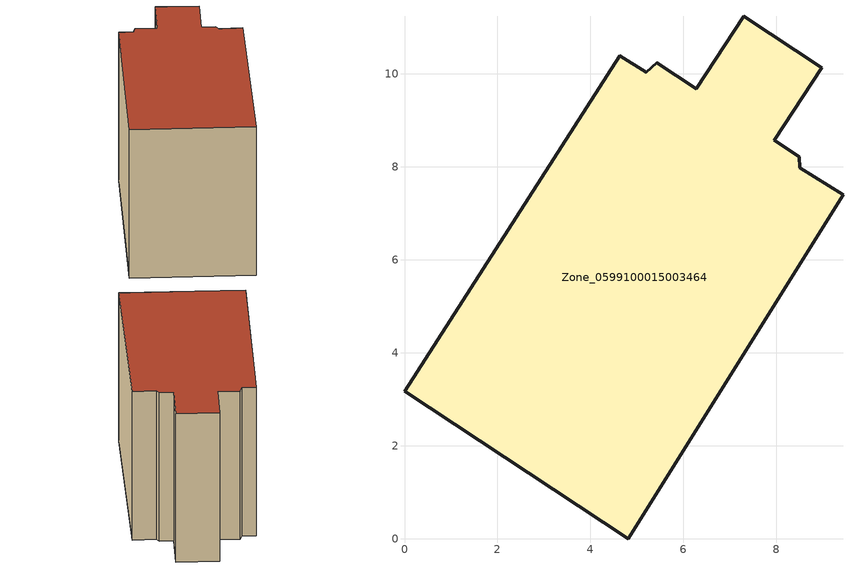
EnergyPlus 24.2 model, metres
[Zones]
Zone_0599100015003464
 floor ground (C_G): 4.82,0 0,3.17 4.63,10.39 5.2,10.04 5.43,10.23 6.27,9.68 7.29,11.24 8.97,10.13 7.95,8.57 8.49,8.21 8.51,7.98 9.43,7.4 z0.93
 wall outside (C_F): 8.97,10.13 7.29,11.24 6.27,9.68 5.43,10.23 5.2,10.04 4.63,10.39 0,3.17 4.82,0 9.43,7.4 8.51,7.98 8.49,8.21 7.95,8.57 8.97,10.13 z0.93:8.78
 roof outside (C_R): 8.51,7.98 8.49,8.21 7.95,8.57 8.97,10.13 7.29,11.24 6.27,9.68 5.43,10.23 5.2,10.04 4.63,10.39 0,3.17 4.82,0 9.43,7.4 z8.78
[BUILDING]
Pand.0599100015003464: North Axis=0; Terrain=City; Loads Convergence Tolerance Value=0.04; Temperature Convergence Tolerance Value=0.4; Solar Distribution=FullExterior; Maximum Number of Warmup Days=25; Minimum Number of Warmup Days=1
[Site:Location]
Rotterdam.The.Hague.AP_ZH_NLD Design_Conditions: Latitude=51.96; Longitude=4.45; Time Zone=1; Elevation=-4.5
[SITE:GROUNDTEMPERATURE:BUILDINGSURFACE]
18, 18, 18, 18, 18, 18, 18, 18, 18, 18, 18, 18
[MATERIAL] Thermal Absorptance=0.9; Solar Absorptance=0.7; Visible Absorptance=0.7
Name | Roughness | Thickness | Conductivity | Density | Specific Heat
G.TI.1965-1974 | MediumSmooth | 0.15 | 0.882353 | 540 | 1210
F.TI.1965-1974 | Rough | 0.3 | 0.697674 | 1920 | 840
R.TI.1965-1974 | MediumRough | 0.2 | 0.232558 | 1500 | 1000
[CONSTRUCTION]
C_G: G.TI.1965-1974
C_F: F.TI.1965-1974
C_R: R.TI.1965-1974
[ZONE]
Zone_0599100015003464: Type=1; Multiplier=1; Ceiling Height=Autocalculate; Volume=Autocalculate; Floor Area=autocalculate; Part of Total Floor Area=Yes
[ZONEINFILTRATION:DESIGNFLOWRATE]
Infil_Zone_0599100015003464: Zone or ZoneList or Space or SpaceList=Zone_0599100015003464; Schedule=AlwaysOn; Design Flow Rate Calculation Method=Flow/Area; Flow Rate per Floor Area=0.003; Constant Term Coefficient=1; Temperature Term Coefficient=0; Velocity Term Coefficient=0; Velocity Squared Term Coefficient=0
[HVACTEMPLATE:ZONE:IDEALLOADSAIRSYSTEM]
Zone_0599100015003464: Maximum Heating Supply Air Temperature=50; Minimum Cooling Supply Air Temperature=13; Maximum Heating Supply Air Humidity Ratio=0.0156; Minimum Cooling Supply Air Humidity Ratio=0.0077; Heating Limit=NoLimit; Cooling Limit=NoLimit; Dehumidification Control Type=ConstantSensibleHeatRatio; Cooling Sensible Heat Ratio=0.7; Dehumidification Setpoint=60; Humidification Control Type=None; Humidification Setpoint=30; Outdoor Air Method=None; Outdoor Air Flow Rate per Person=0.00944; Outdoor Air Flow Rate per Zone Floor Area=0; Outdoor Air Flow Rate per Zone=0; Demand Controlled Ventilation Type=None; Outdoor Air Economizer Type=NoEconomizer; Heat Recovery Type=None; Sensible Heat Recovery Effectiveness=0.7; Latent Heat Recovery Effectiveness=0.65
[ZONECONTROL:THERMOSTAT]
ThermostatControl_Zone_0599100015003464: Zone or ZoneList=Zone_0599100015003464; Control Type Schedule=DualSetpointControlType; Control 1=Thermostat_Zone_0599100015003464; Temperature Difference Between Cutout And Setpoint=0
[THERMOSTATSETPOINT:DUALSETPOINT]
Thermostat_Zone_0599100015003464: Heating Setpoint Temperature Schedule=HeatingSetpoint_Zone_0599100015003464; Cooling Setpoint Temperature Schedule=CoolingSetpoint_Zone_0599100015003464
[SCHEDULE:COMPACT]
HeatingSetpoint_Zone_0599100015003464: Through: 12/31, For: AllDays, Until: 24:00, 21
CoolingSetpoint_Zone_0599100015003464: Through: 12/31, For: AllDays, Until: 24:00, 24
DualSetpointControlType: Through: 12/31, For: AllDays, Until: 24:00, 4
AlwaysOn: Through: 12/31, For: AllDays, Until: 24:00, 1
